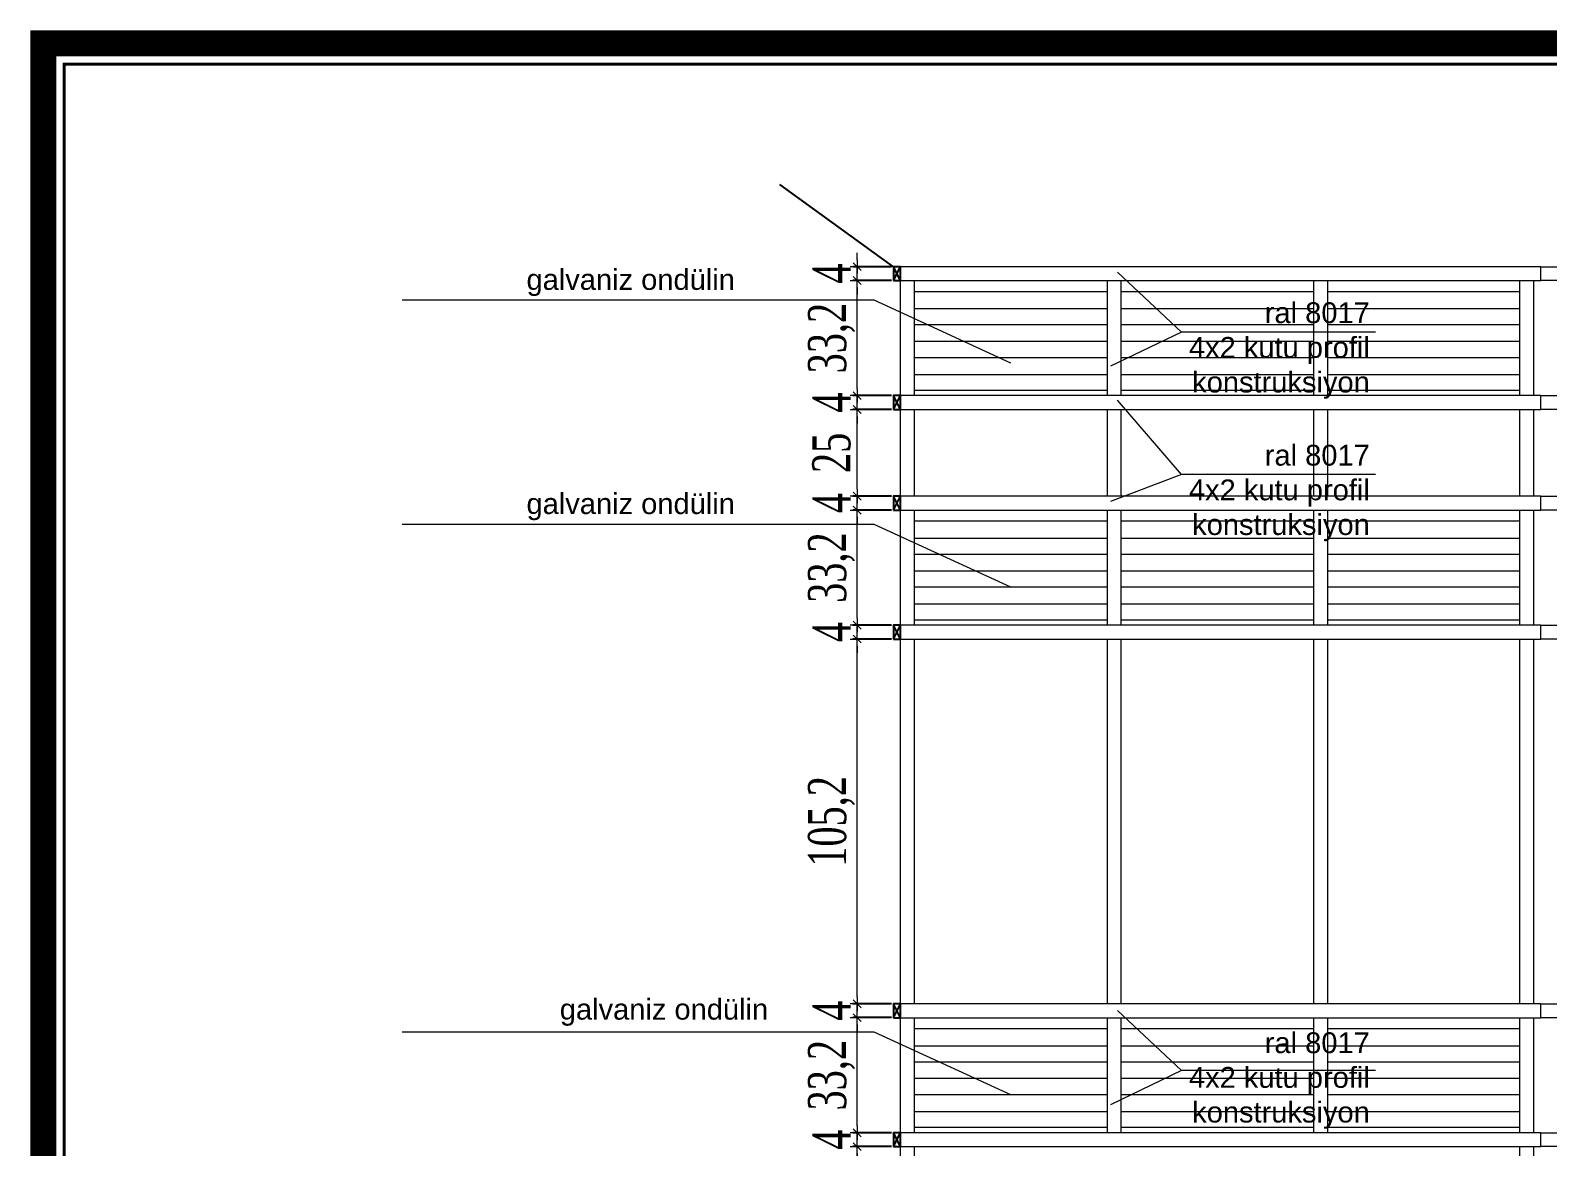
# Model space of a CAD drawing. Header units: millimetres. Extents: x 54215 to 67697, y 23496 to 56611.
# Drawn here: x 57020.3 to 57458, y 31741.2 to 32063.2 of the extents above; entities that cross this region are included whole.
import ezdxf

# ---------------------------------------------------------------- set-up
doc = ezdxf.new("R2010")
doc.units = ezdxf.units.MM
for name, color, linetype, lineweight in [('no3_duvar kaplama', 8, 'Continuous', 0), ('no3_kutuprofil kesit', 74, 'Continuous', 18), ('no3_lejand', 255, 'Continuous', 13), ('no3_yazı duvar', 152, 'Continuous', 0), ('no3_ölçü detay', 252, 'Continuous', 0)]:
    doc.layers.add(name, color=color, linetype=linetype, lineweight=lineweight)
doc.styles.get("Standard").update_dxf_attribs({"font": 'arial.ttf'})
doc.styles.add('Ölçü50', font='georgia.ttf', dxfattribs={"width": 0.7})
doc.dimstyles.new('olcu10', dxfattribs={"dimtxt": 11, "dimasz": 2, "dimexe": 1.25, "dimexo": 0.625, "dimgap": 0.5, "dimtad": 1, "dimdec": 1, "dimzin": 9, "dimtxsty": 'Ölçü50', "dimblk": 'CENTIK', "dimcen": 2, "dimclrd": 250, "dimclre": 250, "dimclrt": 44, "dimazin": 2, "dimtfac": 1, "dimtdec": 1, "dimtix": 1, "dimtmove": 0, "dimatfit": 3, "dimldrblk": 'CENTIK', "dimfxl": 1, "dimlwd": -1, "dimarcsym": 0})

# ---------------------------------------------------------------- blocks, each defined once
blk = doc.blocks.new('CENTIK')
for p, q in [((-1, 0), (1, 0)), ((-0.57, -0.57), (0.57, 0.57)), ((0, 1), (0, -1))]:
    blk.add_line(p, q)
blk = doc.blocks.new('*D306')
at = {"layer": 'Defpoints', "color": 0, "transparency": 16777216}
for p in [(57258.84, 31741.22), (57269.37, 31741.22), (57269.37, 31716.22)]:
    blk.add_point(p, dxfattribs=at)
at = {"layer": 'no3_ölçü detay', "color": 250, "lineweight": -2, "transparency": 16777216}
for p, q in [((57268.74, 31741.22), (57257.59, 31741.22)), ((57268.74, 31716.22), (57257.59, 31716.22))]:
    blk.add_line(p, q, dxfattribs=at)
at = {"layer": 'no3_ölçü detay', "color": 250, "transparency": 16777216}
blk.add_line((57258.84, 31718.22), (57258.84, 31739.22), dxfattribs=at)
at = {"layer": 'no3_ölçü detay', "color": 250, "transparency": 16777216, "xscale": 2, "yscale": 2, "zscale": 2}
for p, rotation in [((57258.84, 31741.22), 90), ((57258.84, 31716.22), 270)]:
    blk.add_blockref('CENTIK', p, dxfattribs=dict(at, rotation=rotation))
at = {"layer": 'no3_ölçü detay', "color": 44, "transparency": 16777216, "insert": (57251.45, 31728.72), "char_height": 11, "attachment_point": 5, "rotation": 90, "style": 'Ölçü50'}
blk.add_mtext('25', dxfattribs=at)
blk = doc.blocks.new('*D307')
at = {"layer": 'Defpoints', "color": 0, "transparency": 16777216}
for p in [(57258.84, 31745.22), (57269.37, 31745.22), (57269.37, 31741.22)]:
    blk.add_point(p, dxfattribs=at)
at = {"layer": 'no3_ölçü detay', "color": 250, "transparency": 16777216}
for p, q in [((57258.84, 31747.22), (57258.84, 31749.22)), ((57258.84, 31741.22), (57258.84, 31745.22)), ((57258.84, 31739.22), (57258.84, 31737.22))]:
    blk.add_line(p, q, dxfattribs=at)
at = {"layer": 'no3_ölçü detay', "color": 250, "lineweight": -2, "transparency": 16777216}
for p, q in [((57268.74, 31745.22), (57257.59, 31745.22)), ((57268.74, 31741.22), (57257.59, 31741.22))]:
    blk.add_line(p, q, dxfattribs=at)
at = {"layer": 'no3_ölçü detay', "color": 250, "transparency": 16777216, "xscale": 2, "yscale": 2, "zscale": 2}
for p, rotation in [((57258.84, 31745.22), 270), ((57258.84, 31741.22), 90)]:
    blk.add_blockref('CENTIK', p, dxfattribs=dict(at, rotation=rotation))
at = {"layer": 'no3_ölçü detay', "color": 44, "transparency": 16777216, "insert": (57251.45, 31743.22), "char_height": 11, "attachment_point": 5, "rotation": 90, "style": 'Ölçü50'}
blk.add_mtext('4', dxfattribs=at)
blk = doc.blocks.new('*D308')
at = {"layer": 'Defpoints', "color": 0, "transparency": 16777216}
for p in [(57258.84, 31778.42), (57269.37, 31778.42), (57269.37, 31745.22)]:
    blk.add_point(p, dxfattribs=at)
at = {"layer": 'no3_ölçü detay', "color": 250, "lineweight": -2, "transparency": 16777216}
for p, q in [((57268.74, 31778.42), (57257.59, 31778.42)), ((57268.74, 31745.22), (57257.59, 31745.22))]:
    blk.add_line(p, q, dxfattribs=at)
at = {"layer": 'no3_ölçü detay', "color": 250, "transparency": 16777216}
blk.add_line((57258.84, 31747.22), (57258.84, 31776.42), dxfattribs=at)
at = {"layer": 'no3_ölçü detay', "color": 250, "transparency": 16777216, "xscale": 2, "yscale": 2, "zscale": 2}
for p, rotation in [((57258.84, 31778.42), 90), ((57258.84, 31745.22), 270)]:
    blk.add_blockref('CENTIK', p, dxfattribs=dict(at, rotation=rotation))
at = {"layer": 'no3_ölçü detay', "color": 44, "transparency": 16777216, "insert": (57251.45, 31761.82), "char_height": 11, "attachment_point": 5, "rotation": 90, "style": 'Ölçü50'}
blk.add_mtext('33,2', dxfattribs=at)
blk = doc.blocks.new('*D309')
at = {"layer": 'Defpoints', "color": 0, "transparency": 16777216}
for p in [(57258.84, 31782.42), (57269.37, 31782.42), (57269.37, 31778.42)]:
    blk.add_point(p, dxfattribs=at)
at = {"layer": 'no3_ölçü detay', "color": 250, "transparency": 16777216}
for p, q in [((57258.84, 31784.42), (57258.84, 31786.42)), ((57258.84, 31778.42), (57258.84, 31782.42)), ((57258.84, 31776.42), (57258.84, 31774.42))]:
    blk.add_line(p, q, dxfattribs=at)
at = {"layer": 'no3_ölçü detay', "color": 250, "lineweight": -2, "transparency": 16777216}
for p, q in [((57268.74, 31782.42), (57257.59, 31782.42)), ((57268.74, 31778.42), (57257.59, 31778.42))]:
    blk.add_line(p, q, dxfattribs=at)
at = {"layer": 'no3_ölçü detay', "color": 250, "transparency": 16777216, "xscale": 2, "yscale": 2, "zscale": 2}
for p, rotation in [((57258.84, 31782.42), 270), ((57258.84, 31778.42), 90)]:
    blk.add_blockref('CENTIK', p, dxfattribs=dict(at, rotation=rotation))
at = {"layer": 'no3_ölçü detay', "color": 44, "transparency": 16777216, "insert": (57251.45, 31780.42), "char_height": 11, "attachment_point": 5, "rotation": 90, "style": 'Ölçü50'}
blk.add_mtext('4', dxfattribs=at)
blk = doc.blocks.new('*D310')
at = {"layer": 'Defpoints', "color": 0, "transparency": 16777216}
for p in [(57258.84, 31887.62), (57269.37, 31887.62), (57269.37, 31782.42)]:
    blk.add_point(p, dxfattribs=at)
at = {"layer": 'no3_ölçü detay', "color": 250, "lineweight": -2, "transparency": 16777216}
for p, q in [((57268.74, 31887.62), (57257.59, 31887.62)), ((57268.74, 31782.42), (57257.59, 31782.42))]:
    blk.add_line(p, q, dxfattribs=at)
at = {"layer": 'no3_ölçü detay', "color": 250, "transparency": 16777216}
blk.add_line((57258.84, 31784.42), (57258.84, 31885.62), dxfattribs=at)
at = {"layer": 'no3_ölçü detay', "color": 250, "transparency": 16777216, "xscale": 2, "yscale": 2, "zscale": 2}
for p, rotation in [((57258.84, 31887.62), 90), ((57258.84, 31782.42), 270)]:
    blk.add_blockref('CENTIK', p, dxfattribs=dict(at, rotation=rotation))
at = {"layer": 'no3_ölçü detay', "color": 44, "transparency": 16777216, "insert": (57251.45, 31835.02), "char_height": 11, "attachment_point": 5, "rotation": 90, "style": 'Ölçü50'}
blk.add_mtext('105,2', dxfattribs=at)
blk = doc.blocks.new('*D311')
at = {"layer": 'Defpoints', "color": 0, "transparency": 16777216}
for p in [(57258.84, 31891.62), (57269.37, 31891.62), (57269.37, 31887.62)]:
    blk.add_point(p, dxfattribs=at)
at = {"layer": 'no3_ölçü detay', "color": 250, "lineweight": -2, "transparency": 16777216}
for p, q in [((57268.74, 31891.62), (57257.59, 31891.62)), ((57268.74, 31887.62), (57257.59, 31887.62))]:
    blk.add_line(p, q, dxfattribs=at)
at = {"layer": 'no3_ölçü detay', "color": 250, "transparency": 16777216}
for p, q in [((57258.84, 31893.62), (57258.84, 31895.62)), ((57258.84, 31887.62), (57258.84, 31891.62)), ((57258.84, 31885.62), (57258.84, 31883.62))]:
    blk.add_line(p, q, dxfattribs=at)
at = {"layer": 'no3_ölçü detay', "color": 250, "transparency": 16777216, "xscale": 2, "yscale": 2, "zscale": 2}
for p, rotation in [((57258.84, 31891.62), 270), ((57258.84, 31887.62), 90)]:
    blk.add_blockref('CENTIK', p, dxfattribs=dict(at, rotation=rotation))
at = {"layer": 'no3_ölçü detay', "color": 44, "transparency": 16777216, "insert": (57251.45, 31889.62), "char_height": 11, "attachment_point": 5, "rotation": 90, "style": 'Ölçü50'}
blk.add_mtext('4', dxfattribs=at)
blk = doc.blocks.new('*D312')
at = {"layer": 'Defpoints', "color": 0, "transparency": 16777216}
for p in [(57258.84, 31924.82), (57269.37, 31924.82), (57269.37, 31891.62)]:
    blk.add_point(p, dxfattribs=at)
at = {"layer": 'no3_ölçü detay', "color": 250, "lineweight": -2, "transparency": 16777216}
for p, q in [((57268.74, 31924.82), (57257.59, 31924.82)), ((57268.74, 31891.62), (57257.59, 31891.62))]:
    blk.add_line(p, q, dxfattribs=at)
at = {"layer": 'no3_ölçü detay', "color": 250, "transparency": 16777216}
blk.add_line((57258.84, 31893.62), (57258.84, 31922.82), dxfattribs=at)
at = {"layer": 'no3_ölçü detay', "color": 250, "transparency": 16777216, "xscale": 2, "yscale": 2, "zscale": 2}
for p, rotation in [((57258.84, 31924.82), 90), ((57258.84, 31891.62), 270)]:
    blk.add_blockref('CENTIK', p, dxfattribs=dict(at, rotation=rotation))
at = {"layer": 'no3_ölçü detay', "color": 44, "transparency": 16777216, "insert": (57251.45, 31908.22), "char_height": 11, "attachment_point": 5, "rotation": 90, "style": 'Ölçü50'}
blk.add_mtext('33,2', dxfattribs=at)
blk = doc.blocks.new('*D313')
at = {"layer": 'Defpoints', "color": 0, "transparency": 16777216}
for p in [(57258.84, 31928.82), (57269.37, 31928.82), (57269.37, 31924.82)]:
    blk.add_point(p, dxfattribs=at)
at = {"layer": 'no3_ölçü detay', "color": 250, "transparency": 16777216}
for p, q in [((57258.84, 31930.82), (57258.84, 31932.82)), ((57258.84, 31924.82), (57258.84, 31928.82)), ((57258.84, 31922.82), (57258.84, 31920.82))]:
    blk.add_line(p, q, dxfattribs=at)
at = {"layer": 'no3_ölçü detay', "color": 250, "lineweight": -2, "transparency": 16777216}
for p, q in [((57268.74, 31928.82), (57257.59, 31928.82)), ((57268.74, 31924.82), (57257.59, 31924.82))]:
    blk.add_line(p, q, dxfattribs=at)
at = {"layer": 'no3_ölçü detay', "color": 250, "transparency": 16777216, "xscale": 2, "yscale": 2, "zscale": 2}
for p, rotation in [((57258.84, 31928.82), 270), ((57258.84, 31924.82), 90)]:
    blk.add_blockref('CENTIK', p, dxfattribs=dict(at, rotation=rotation))
at = {"layer": 'no3_ölçü detay', "color": 44, "transparency": 16777216, "insert": (57251.45, 31926.82), "char_height": 11, "attachment_point": 5, "rotation": 90, "style": 'Ölçü50'}
blk.add_mtext('4', dxfattribs=at)
blk = doc.blocks.new('*D314')
at = {"layer": 'Defpoints', "color": 0, "transparency": 16777216}
for p in [(57258.84, 31953.82), (57269.37, 31953.82), (57269.37, 31928.82)]:
    blk.add_point(p, dxfattribs=at)
at = {"layer": 'no3_ölçü detay', "color": 250, "lineweight": -2, "transparency": 16777216}
for p, q in [((57268.74, 31953.82), (57257.59, 31953.82)), ((57268.74, 31928.82), (57257.59, 31928.82))]:
    blk.add_line(p, q, dxfattribs=at)
at = {"layer": 'no3_ölçü detay', "color": 250, "transparency": 16777216}
blk.add_line((57258.84, 31930.82), (57258.84, 31951.82), dxfattribs=at)
at = {"layer": 'no3_ölçü detay', "color": 250, "transparency": 16777216, "xscale": 2, "yscale": 2, "zscale": 2}
for p, rotation in [((57258.84, 31953.82), 90), ((57258.84, 31928.82), 270)]:
    blk.add_blockref('CENTIK', p, dxfattribs=dict(at, rotation=rotation))
at = {"layer": 'no3_ölçü detay', "color": 44, "transparency": 16777216, "insert": (57251.45, 31941.32), "char_height": 11, "attachment_point": 5, "rotation": 90, "style": 'Ölçü50'}
blk.add_mtext('25', dxfattribs=at)
blk = doc.blocks.new('*D315')
at = {"layer": 'Defpoints', "color": 0, "transparency": 16777216}
for p in [(57258.84, 31957.82), (57269.37, 31957.82), (57269.37, 31953.82)]:
    blk.add_point(p, dxfattribs=at)
at = {"layer": 'no3_ölçü detay', "color": 250, "transparency": 16777216}
for p, q in [((57258.84, 31959.82), (57258.84, 31961.82)), ((57258.84, 31953.82), (57258.84, 31957.82)), ((57258.84, 31951.82), (57258.84, 31949.82))]:
    blk.add_line(p, q, dxfattribs=at)
at = {"layer": 'no3_ölçü detay', "color": 250, "lineweight": -2, "transparency": 16777216}
for p, q in [((57268.74, 31957.82), (57257.59, 31957.82)), ((57268.74, 31953.82), (57257.59, 31953.82))]:
    blk.add_line(p, q, dxfattribs=at)
at = {"layer": 'no3_ölçü detay', "color": 250, "transparency": 16777216, "xscale": 2, "yscale": 2, "zscale": 2}
for p, rotation in [((57258.84, 31957.82), 270), ((57258.84, 31953.82), 90)]:
    blk.add_blockref('CENTIK', p, dxfattribs=dict(at, rotation=rotation))
at = {"layer": 'no3_ölçü detay', "color": 44, "transparency": 16777216, "insert": (57251.45, 31955.82), "char_height": 11, "attachment_point": 5, "rotation": 90, "style": 'Ölçü50'}
blk.add_mtext('4', dxfattribs=at)
blk = doc.blocks.new('*D316')
at = {"layer": 'Defpoints', "color": 0, "transparency": 16777216}
for p in [(57258.84, 31991.02), (57269.37, 31991.02), (57269.37, 31957.82)]:
    blk.add_point(p, dxfattribs=at)
at = {"layer": 'no3_ölçü detay', "color": 250, "lineweight": -2, "transparency": 16777216}
for p, q in [((57268.74, 31991.02), (57257.59, 31991.02)), ((57268.74, 31957.82), (57257.59, 31957.82))]:
    blk.add_line(p, q, dxfattribs=at)
at = {"layer": 'no3_ölçü detay', "color": 250, "transparency": 16777216}
blk.add_line((57258.84, 31959.82), (57258.84, 31989.02), dxfattribs=at)
at = {"layer": 'no3_ölçü detay', "color": 250, "transparency": 16777216, "xscale": 2, "yscale": 2, "zscale": 2}
for p, rotation in [((57258.84, 31991.02), 90), ((57258.84, 31957.82), 270)]:
    blk.add_blockref('CENTIK', p, dxfattribs=dict(at, rotation=rotation))
at = {"layer": 'no3_ölçü detay', "color": 44, "transparency": 16777216, "insert": (57251.45, 31974.42), "char_height": 11, "attachment_point": 5, "rotation": 90, "style": 'Ölçü50'}
blk.add_mtext('33,2', dxfattribs=at)
blk = doc.blocks.new('*D317')
at = {"layer": 'Defpoints', "color": 0, "transparency": 16777216}
for p in [(57258.84, 31995.02), (57269.37, 31995.02), (57269.37, 31991.02)]:
    blk.add_point(p, dxfattribs=at)
at = {"layer": 'no3_ölçü detay', "color": 250, "transparency": 16777216}
for p, q in [((57258.84, 31997.02), (57258.84, 31999.02)), ((57258.84, 31991.02), (57258.84, 31995.02)), ((57258.84, 31989.02), (57258.84, 31987.02))]:
    blk.add_line(p, q, dxfattribs=at)
at = {"layer": 'no3_ölçü detay', "color": 250, "lineweight": -2, "transparency": 16777216}
for p, q in [((57268.74, 31995.02), (57257.59, 31995.02)), ((57268.74, 31991.02), (57257.59, 31991.02))]:
    blk.add_line(p, q, dxfattribs=at)
at = {"layer": 'no3_ölçü detay', "color": 250, "transparency": 16777216, "xscale": 2, "yscale": 2, "zscale": 2}
for p, rotation in [((57258.84, 31995.02), 270), ((57258.84, 31991.02), 90)]:
    blk.add_blockref('CENTIK', p, dxfattribs=dict(at, rotation=rotation))
at = {"layer": 'no3_ölçü detay', "color": 44, "transparency": 16777216, "insert": (57251.45, 31993.02), "char_height": 11, "attachment_point": 5, "rotation": 90, "style": 'Ölçü50'}
blk.add_mtext('4', dxfattribs=at)

msp = doc.modelspace()

# ---------------------------------------------------------------- linework, layer by layer
for p, q in [((57269.365, 31995.015), (57236.522, 32018.767)), ((57271.365, 31991.015), (57269.365, 31995.015)), ((57269.365, 31991.015), (57271.365, 31995.015)), ((57271.365, 31953.815), (57269.365, 31957.815)), ((57269.365, 31953.815), (57271.365, 31957.815)), ((57271.365, 31924.815), (57269.365, 31928.815)), ((57269.365, 31924.815), (57271.365, 31928.815)), ((57271.365, 31887.615), (57269.365, 31891.615)), ((57269.365, 31887.615), (57271.365, 31891.615)), ((57271.365, 31778.415), (57269.365, 31782.415)), ((57269.365, 31778.415), (57271.365, 31782.415)), ((57271.365, 31741.215), (57269.365, 31745.215)), ((57269.365, 31741.215), (57271.365, 31745.215))]:
    msp.add_line(p, q)
for points in [[(57269.365, 31991.015), (57271.365, 31991.015), (57271.365, 31995.015), (57269.365, 31995.015)], [(57269.365, 31953.815), (57271.365, 31953.815), (57271.365, 31957.815), (57269.365, 31957.815)], [(57269.365, 31924.815), (57271.365, 31924.815), (57271.365, 31928.815), (57269.365, 31928.815)], [(57269.365, 31887.615), (57271.365, 31887.615), (57271.365, 31891.615), (57269.365, 31891.615)], [(57269.365, 31778.415), (57271.365, 31778.415), (57271.365, 31782.415), (57269.365, 31782.415)], [(57269.365, 31741.215), (57271.365, 31741.215), (57271.365, 31745.215), (57269.365, 31745.215)]]:
    msp.add_lwpolyline(points, close=True)
at = {"layer": 'no3_duvar kaplama'}
for p, q in [((57330.921, 31987.791), (57275.365, 31987.791)), ((57390.476, 31987.791), (57334.921, 31987.791)), ((57450.032, 31987.791), (57394.476, 31987.791)), ((57330.921, 31982.839), (57275.365, 31982.839)), ((57390.476, 31982.839), (57334.921, 31982.839)), ((57450.032, 31982.839), (57394.476, 31982.839)), ((57330.921, 31978.202), (57275.365, 31978.202)), ((57390.476, 31978.202), (57334.921, 31978.202)), ((57450.032, 31978.202), (57394.476, 31978.202)), ((57330.921, 31973.428), (57275.365, 31973.428)), ((57390.476, 31973.428), (57334.921, 31973.428)), ((57450.032, 31973.428), (57394.476, 31973.428)), ((57330.921, 31968.746), (57275.365, 31968.746)), ((57390.476, 31968.746), (57334.921, 31968.746)), ((57450.032, 31968.746), (57394.476, 31968.746)), ((57330.921, 31963.839), (57275.365, 31963.839)), ((57390.476, 31963.839), (57334.921, 31963.839)), ((57450.032, 31963.839), (57394.476, 31963.839)), ((57330.921, 31959.291), (57275.365, 31959.291)), ((57390.476, 31959.291), (57334.921, 31959.291)), ((57450.032, 31959.291), (57394.476, 31959.291)), ((57330.921, 31921.591), (57275.365, 31921.591)), ((57390.476, 31921.591), (57334.921, 31921.591)), ((57450.032, 31921.591), (57394.476, 31921.591)), ((57330.921, 31916.639), (57275.365, 31916.639)), ((57390.476, 31916.639), (57334.921, 31916.639)), ((57450.032, 31916.639), (57394.476, 31916.639)), ((57330.921, 31912.002), (57275.365, 31912.002)), ((57390.476, 31912.002), (57334.921, 31912.002)), ((57450.032, 31912.002), (57394.476, 31912.002)), ((57330.921, 31907.228), (57275.365, 31907.228)), ((57390.476, 31907.228), (57334.921, 31907.228)), ((57450.032, 31907.228), (57394.476, 31907.228)), ((57330.921, 31902.546), (57275.365, 31902.546)), ((57390.476, 31902.546), (57334.921, 31902.546)), ((57450.032, 31902.546), (57394.476, 31902.546)), ((57330.921, 31897.639), (57275.365, 31897.639)), ((57390.476, 31897.639), (57334.921, 31897.639)), ((57450.032, 31897.639), (57394.476, 31897.639)), ((57330.921, 31893.091), (57275.365, 31893.091)), ((57390.476, 31893.091), (57334.921, 31893.091)), ((57450.032, 31893.091), (57394.476, 31893.091)), ((57330.921, 31775.191), (57275.365, 31775.191)), ((57390.476, 31775.191), (57334.921, 31775.191)), ((57450.032, 31775.191), (57394.476, 31775.191)), ((57330.921, 31770.239), (57275.365, 31770.239)), ((57390.476, 31770.239), (57334.921, 31770.239)), ((57450.032, 31770.239), (57394.476, 31770.239)), ((57330.921, 31765.602), (57275.365, 31765.602)), ((57390.476, 31765.602), (57334.921, 31765.602)), ((57450.032, 31765.602), (57394.476, 31765.602)), ((57330.921, 31760.828), (57275.365, 31760.828)), ((57390.476, 31760.828), (57334.921, 31760.828)), ((57450.032, 31760.828), (57394.476, 31760.828)), ((57330.921, 31756.146), (57275.365, 31756.146)), ((57390.476, 31756.146), (57334.921, 31756.146)), ((57450.032, 31756.146), (57394.476, 31756.146)), ((57330.921, 31751.239), (57275.365, 31751.239)), ((57390.476, 31751.239), (57334.921, 31751.239)), ((57450.032, 31751.239), (57394.476, 31751.239)), ((57330.921, 31746.691), (57275.365, 31746.691)), ((57390.476, 31746.691), (57334.921, 31746.691)), ((57450.032, 31746.691), (57394.476, 31746.691))]:
    msp.add_line(p, q, dxfattribs=at)
at = {"layer": 'no3_kutuprofil kesit'}
for p, q in [((57271.365, 31995.015), (57269.365, 31995.015)), ((57269.365, 31995.015), (57269.365, 31991.015)), ((57456.032, 31995.015), (57269.365, 31995.015)), ((57456.032, 31991.015), (57456.032, 31995.015)), ((57269.365, 31991.015), (57454.032, 31991.015)), ((57271.365, 31957.815), (57271.365, 31991.015)), ((57275.365, 31957.815), (57275.365, 31991.015)), ((57330.921, 31991.015), (57330.921, 31957.815)), ((57334.921, 31991.015), (57334.921, 31957.815)), ((57390.476, 31991.015), (57390.476, 31957.815)), ((57394.476, 31991.015), (57394.476, 31957.815)), ((57450.032, 31957.815), (57450.032, 31991.015)), ((57454.032, 31957.815), (57454.032, 31991.015)), ((57454.032, 31991.015), (57456.032, 31991.015)), ((57271.365, 31957.815), (57269.365, 31957.815)), ((57269.365, 31957.815), (57269.365, 31953.815)), ((57456.032, 31957.815), (57269.365, 31957.815)), ((57271.365, 31957.815), (57269.365, 31957.815)), ((57269.365, 31957.815), (57269.365, 31953.815)), ((57456.032, 31953.815), (57456.032, 31957.815)), ((57269.365, 31953.815), (57454.032, 31953.815)), ((57271.365, 31928.815), (57271.365, 31953.815)), ((57275.365, 31928.815), (57275.365, 31953.815)), ((57330.921, 31953.815), (57330.921, 31928.815)), ((57334.921, 31953.815), (57334.921, 31928.815)), ((57390.476, 31953.815), (57390.476, 31928.815)), ((57394.476, 31953.815), (57394.476, 31928.815)), ((57450.032, 31928.815), (57450.032, 31953.815)), ((57454.032, 31928.815), (57454.032, 31953.815)), ((57454.032, 31953.815), (57456.032, 31953.815)), ((57271.365, 31928.815), (57269.365, 31928.815)), ((57269.365, 31928.815), (57269.365, 31924.815)), ((57456.032, 31928.815), (57269.365, 31928.815)), ((57271.365, 31928.815), (57269.365, 31928.815)), ((57269.365, 31928.815), (57269.365, 31924.815)), ((57456.032, 31924.815), (57456.032, 31928.815)), ((57269.365, 31924.815), (57454.032, 31924.815)), ((57271.365, 31891.615), (57271.365, 31924.815)), ((57275.365, 31891.615), (57275.365, 31924.815)), ((57330.921, 31924.815), (57330.921, 31891.615)), ((57334.921, 31924.815), (57334.921, 31891.615)), ((57390.476, 31924.815), (57390.476, 31891.615)), ((57394.476, 31924.815), (57394.476, 31891.615)), ((57450.032, 31891.615), (57450.032, 31924.815)), ((57454.032, 31891.615), (57454.032, 31924.815)), ((57454.032, 31924.815), (57456.032, 31924.815)), ((57271.365, 31891.615), (57269.365, 31891.615)), ((57269.365, 31891.615), (57269.365, 31887.615)), ((57456.032, 31891.615), (57269.365, 31891.615)), ((57271.365, 31891.615), (57269.365, 31891.615)), ((57269.365, 31891.615), (57269.365, 31887.615)), ((57456.032, 31887.615), (57456.032, 31891.615)), ((57269.365, 31887.615), (57454.032, 31887.615)), ((57271.365, 31782.415), (57271.365, 31887.615)), ((57275.365, 31782.415), (57275.365, 31887.615)), ((57330.921, 31887.615), (57330.921, 31782.415)), ((57334.921, 31887.615), (57334.921, 31782.415)), ((57390.476, 31887.615), (57390.476, 31782.415)), ((57394.476, 31887.615), (57394.476, 31782.415)), ((57450.032, 31782.415), (57450.032, 31887.615)), ((57454.032, 31782.415), (57454.032, 31887.615)), ((57454.032, 31887.615), (57456.032, 31887.615)), ((57271.365, 31782.415), (57269.365, 31782.415)), ((57269.365, 31782.415), (57269.365, 31778.415)), ((57456.032, 31782.415), (57269.365, 31782.415)), ((57271.365, 31782.415), (57269.365, 31782.415)), ((57269.365, 31782.415), (57269.365, 31778.415)), ((57456.032, 31778.415), (57456.032, 31782.415)), ((57269.365, 31778.415), (57454.032, 31778.415)), ((57271.365, 31745.215), (57271.365, 31778.415)), ((57275.365, 31745.215), (57275.365, 31778.415)), ((57330.921, 31778.415), (57330.921, 31745.215)), ((57334.921, 31778.415), (57334.921, 31745.215)), ((57390.476, 31778.415), (57390.476, 31745.215)), ((57394.476, 31778.415), (57394.476, 31745.215)), ((57450.032, 31745.215), (57450.032, 31778.415)), ((57454.032, 31745.215), (57454.032, 31778.415)), ((57454.032, 31778.415), (57456.032, 31778.415)), ((57271.365, 31745.215), (57269.365, 31745.215)), ((57269.365, 31745.215), (57269.365, 31741.215)), ((57456.032, 31745.215), (57269.365, 31745.215)), ((57271.365, 31745.215), (57269.365, 31745.215)), ((57269.365, 31745.215), (57269.365, 31741.215)), ((57272.365, 31745.215), (57270.365, 31745.215)), ((57456.032, 31741.215), (57456.032, 31745.215)), ((57269.365, 31741.215), (57454.032, 31741.215)), ((57271.365, 31716.215), (57271.365, 31741.215)), ((57275.365, 31716.215), (57275.365, 31741.215)), ((57450.032, 31716.215), (57450.032, 31741.215)), ((57454.032, 31716.215), (57454.032, 31741.215)), ((57454.032, 31741.215), (57456.032, 31741.215))]:
    msp.add_line(p, q, dxfattribs=at)
for points in [[(57456.032, 31995.015), (57631.698, 31995.015), (57631.698, 31991.015), (57456.032, 31991.015)], [(57456.032, 31928.815), (57631.698, 31928.815), (57631.698, 31924.815), (57456.032, 31924.815)], [(57456.032, 31891.615), (57631.698, 31891.615), (57631.698, 31887.615), (57456.032, 31887.615)], [(57456.032, 31782.415), (57631.698, 31782.415), (57631.698, 31778.415), (57456.032, 31778.415)], [(57456.032, 31745.215), (57631.698, 31745.215), (57631.698, 31741.215), (57456.032, 31741.215)]]:
    msp.add_lwpolyline(points, close=True, dxfattribs=at)
msp.add_lwpolyline([(57575.643, 31957.815), (57631.698, 31957.815), (57631.698, 31953.815), (57456.032, 31953.815), (57456.032, 31957.815), (57571.643, 31957.815)], dxfattribs=at)
at = {"layer": 'no3_lejand', "color": 1, "const_width": 7.466}
msp.add_lwpolyline([(58460.835, 31479.446), (57024.058, 31479.446), (57024.058, 32059.446), (58460.835, 32059.446), (58460.835, 31743.827, -0.4142136), (58450.8, 31733.792), (58299.278, 31733.792, 0.4142136), (58295.264, 31729.778), (58295.264, 31632.243, 0.4142136), (58299.278, 31628.229), (58450.8, 31628.229, -0.4142136), (58460.835, 31618.195), (58460.835, 31479.446)], format="xyb", dxfattribs=at)
at = {"layer": 'no3_lejand', "color": 252, "const_width": 0.854}
msp.add_lwpolyline([(58454.814, 31743.827, -0.4142136), (58450.8, 31739.813), (58299.278, 31739.813, 0.4142136), (58289.243, 31729.778), (58289.243, 31632.243, 0.4142136), (58299.278, 31622.209), (58450.8, 31622.209, -0.4142136), (58454.814, 31618.195), (58454.814, 31485.467), (57030.078, 31485.467), (57030.078, 32053.425), (58454.814, 32053.425), (58454.814, 31743.827)], format="xyb", dxfattribs=at)
at = {"layer": 'no3_yazı duvar'}
for p, q in [((57352.358, 31976.156), (57333.949, 31993.456)), ((57352.358, 31935.063), (57333.949, 31956.492)), ((57352.358, 31763.145), (57333.949, 31780.445))]:
    msp.add_line(p, q, dxfattribs=at)
for points in [[(57303.143, 31967.198), (57263.726, 31985.314), (57127.624, 31985.314)], [(57408.393, 31976.156), (57352.358, 31976.156), (57331.886, 31966.332)], [(57408.393, 31935.063), (57352.358, 31935.063), (57331.886, 31927.303)], [(57303.143, 31902.546), (57263.726, 31920.663), (57127.624, 31920.663)], [(57303.143, 31756.146), (57263.726, 31774.263), (57127.624, 31774.263)], [(57408.393, 31763.145), (57352.358, 31763.145), (57331.886, 31753.321)]]:
    msp.add_lwpolyline(points, dxfattribs=at)

# ---------------------------------------------------------------- texts
at = {"layer": 'no3_yazı duvar', "char_height": 6}
for s, insert, width, attachment_point in [('galvaniz ondülin', (57163.457, 31994.327), 143.81258, 1), ('ral 8017 \\P4x2 kutu profil konstruksiyon', (57406.722, 31984.737), 53.97042, 3), ('ral 8017 \\P4x2 kutu profil konstruksiyon', (57406.722, 31943.643), 53.97042, 3), ('galvaniz ondülin', (57163.457, 31929.676), 143.81258, 1), ('galvaniz ondülin', (57173.057, 31783.858), 143.81258, 1), ('ral 8017 \\P4x2 kutu profil konstruksiyon', (57406.722, 31774.182), 53.97042, 3)]:
    msp.add_mtext(s, dxfattribs=dict(at, insert=insert, width=width, attachment_point=attachment_point))

# ---------------------------------------------------------------- dimensions: what is measured, and where the dimension line sits
at = {"layer": 'no3_ölçü detay'}
for base, p1, p2, picture, middle in [((57258.842, 31995.015), (57269.365, 31991.015), (57269.365, 31995.015), '*D317', (57251.447, 31993.015)), ((57258.842, 31991.015), (57269.365, 31957.815), (57269.365, 31991.015), '*D316', (57251.447, 31974.415)), ((57258.842, 31957.815), (57269.365, 31953.815), (57269.365, 31957.815), '*D315', (57251.447, 31955.815)), ((57258.842, 31953.815), (57269.365, 31928.815), (57269.365, 31953.815), '*D314', (57251.447, 31941.315)), ((57258.842, 31928.815), (57269.365, 31924.815), (57269.365, 31928.815), '*D313', (57251.447, 31926.815)), ((57258.842, 31924.815), (57269.365, 31891.615), (57269.365, 31924.815), '*D312', (57251.447, 31908.215)), ((57258.842, 31891.615), (57269.365, 31887.615), (57269.365, 31891.615), '*D311', (57251.447, 31889.615)), ((57258.842, 31887.615), (57269.365, 31782.415), (57269.365, 31887.615), '*D310', (57251.447, 31835.015)), ((57258.842, 31782.415), (57269.365, 31778.415), (57269.365, 31782.415), '*D309', (57251.447, 31780.415)), ((57258.842, 31778.415), (57269.365, 31745.215), (57269.365, 31778.415), '*D308', (57251.447, 31761.815)), ((57258.842, 31745.215), (57269.365, 31741.215), (57269.365, 31745.215), '*D307', (57251.447, 31743.215)), ((57258.842, 31741.215), (57269.365, 31716.215), (57269.365, 31741.215), '*D306', (57251.447, 31728.715))]:
    dim = msp.add_linear_dim(base=base, p1=p1, p2=p2, angle=90, dimstyle='olcu10', dxfattribs=at)
    dim.commit()
    dim.dimension.update_dxf_attribs({"geometry": picture, "text_midpoint": middle})

doc.saveas('drawing.dxf')
